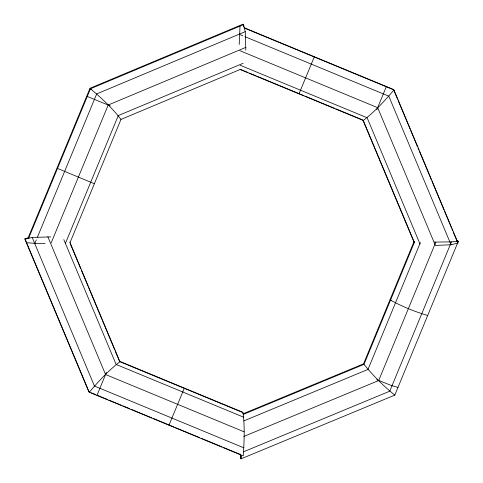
<?xml version="1.0" encoding="UTF-8"?>
<svg xmlns="http://www.w3.org/2000/svg" width="483" height="483" viewBox="0 0 483 483"><rect width="100%" height="100%" fill="white"/><g stroke="black" fill="none" stroke-linecap="round" stroke-linejoin="round"><path stroke-width="0.72" d="M239.2 44.545L240.003 26.269M50.715 236.893L32.186 237.443L25.146 239.176L89.27 392.244L243.227 455.922C244.247 441.565 244.79 426.978 243.106 412.669L119.941 361.725L69.806 242.055M245.817 50.196L245.267 31.661L243.535 24.621L90.466 88.745L28.509 238.542M240.788 455.602L240.588 458.379L240.196 454.026M456.858 241.15L458.319 241.289L394.804 395.118L241.053 458.85L241.259 456.073M96.968 395.426L106.411 372.459M314.258 56.982L298.989 93.865M168.972 425.209L184.246 388.32M386.261 86.765L376.818 109.732M28.044 238.065L90.001 88.274L243.07 24.15L243.764 26.963M26.788 242.701L34.873 243.354L36.303 239.894M37.451 237.123L96.685 93.907L245.267 31.661M51.174 242.895L108.198 105.028L245.962 47.316M65.459 243.269L118.263 115.594L243.124 63.291M70.041 242.581L120.985 119.416L240.655 69.28M414.058 241.518L363.53 363.886L243.311 413.72M243.082 414.48L363.995 364.357L414.523 241.989M420.379 242.557L367.998 369.429L243.975 420.838M458.319 241.289L451.436 241.862L435.841 242.098L378.678 380.538L243.776 436.457M451.436 241.862L389.781 391.182L243.311 451.895M89.27 392.244C98.58 381.268 108.5 370.485 119.941 361.725M244.169 27.99L393.959 89.947C384.649 100.923 374.73 111.706 363.288 120.466L240.129 69.522M28.902 237.66L24.681 238.705L88.806 391.767L90.086 392.299M239.809 50.655L377.676 107.679L435.388 245.436L451.044 244.748L458.089 243.015L393.959 89.947M456.477 240.932L457.854 240.818L456.393 240.679M434.392 242.074L435.841 242.098M34.873 243.354L45.064 243.504M427.684 315.484C414.849 311.686 402.254 306.584 390.524 300.106M397.98 387.426L392.027 385.742L376.637 379.644M87.284 96.443L110.251 105.886M57.501 168.446L94.39 183.721M244.398 27.803L393.494 89.476L397.575 99.214M239.351 34.353L242.81 35.784M244.887 36.642L388.797 96.165L451.044 244.748M240.129 65.223L367.11 117.743L419.999 243.987M240.353 69.335L247.972 72.486M249.355 73.06L256.28 75.922M257.662 76.495L278.437 85.093M279.826 85.66L304.055 95.682M305.437 96.256L334.478 108.27M335.86 108.838L362.824 119.995L414.124 242.448M243.794 417.252L116.119 364.448L63.81 239.586M244.114 431.826L105.554 374.512L47.841 236.748M243.879 447.838L94.433 386.026L32.186 237.443M91.372 392.83L95.863 394.689M97.198 395.239L107.582 399.538M108.965 400.111L121.426 405.261M122.809 405.835L129.734 408.696M131.116 409.27L151.885 417.861M153.274 418.435L174.055 427.032M175.444 427.606L199.733 437.652M201.121 438.226L221.939 446.841M223.327 447.415L240.679 454.588M390.059 299.635L391.29 300.341M394.804 395.118C383.514 386.026 373.118 375.629 363.995 364.357M90.001 88.274L91.13 89.216M90.466 88.745C101.442 98.061 112.225 107.975 120.985 119.416M398.155 100.609L410.109 129.136M410.689 130.525L417.397 146.53M417.976 147.919L418.852 150.008M419.437 151.396L431.385 179.924M431.971 181.312L443.919 209.839M444.505 211.234L451.207 227.233M451.792 228.628L452.668 230.711M453.247 232.106L457.039 241.15M363.288 120.466L414.595 242.919M70.216 243.667L80.709 268.717M81.289 270.106L87.997 286.111M88.576 287.5L101.985 319.505M102.571 320.899L114.519 349.426M115.105 350.815L119.476 361.254L242.641 412.198L242.834 413.508M240.661 454.497L241.053 458.85"/></g></svg>
